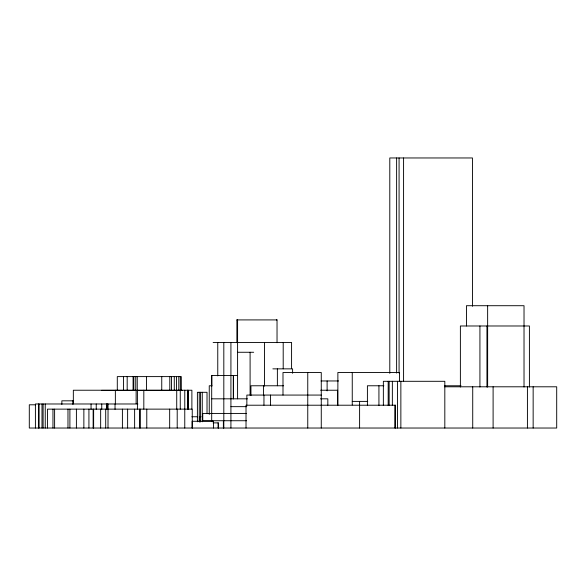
<?xml version="1.0" encoding="UTF-8"?>
<svg xmlns="http://www.w3.org/2000/svg" width="586" height="586" viewBox="0 0 586 586"><rect width="100%" height="100%" fill="white"/><g stroke="black" fill="none" stroke-linecap="round" stroke-linejoin="round"><path stroke-width="0.88" d="M236.891 342.715L236.891 319.912L277.031 319.919L277.031 342.737M213.128 342.451L291.579 342.451L291.579 368.675M237.586 352.267L253.694 352.267M272.864 368.858L292.604 368.858L292.604 373.311M237.586 375.545L211.693 375.545L211.693 421.642M321.04 380.959L338.627 380.959M211.964 385.771L209.253 385.771L209.253 414.456M283.646 385.771L250.947 385.771L250.947 395.631M383.852 385.771L367.407 385.771L367.407 405.549M444.554 385.771L461.043 385.771M444.554 386.797L556.7 386.797L556.7 428.029L29.3 428.029L29.3 404.801L35.563 404.801M320.652 390.232L337.631 390.232L337.631 405.534M101.503 390.349L182.107 390.349M321.267 395.067L246.853 395.067L246.853 405.212M211.693 398.824L247.417 398.824M320.513 398.824L327.83 398.824L327.83 405.212M73.199 400.824L61.86 400.824L61.86 404.45M352.252 401.395L367.737 401.395M137.9 403.981L35.409 403.981L35.409 428.029M395.338 405.212L395.338 428.029L395.396 405.212L246.017 405.212L246.017 428.029M230.921 406.655L246.779 406.655M246.633 413.43L202.763 413.43L202.763 420.733L246.633 420.733M191.871 416.756L197.68 416.756M201.064 416.756L199.416 416.756L199.416 421.964M213.04 422.88L218.453 422.88L218.453 428.029M276.387 319.912L277.031 319.919M236.891 319.912L237.586 319.919L237.586 398.824M533.15 386.797L533.15 428.029M529.414 387.031L529.414 325.984L460.384 325.984L460.384 387.031M527.422 386.797L527.422 428.029M524.023 387.031L524.023 305.709L466.441 305.709L466.441 325.984M493.104 386.797L493.104 428.029M487.64 305.709L487.64 387.031M486.951 325.984L486.951 387.031M479.927 325.984L479.927 387.031M472.726 386.797L472.726 428.029M472.455 306.273L472.455 157.964L389.793 157.964L389.793 373.377M444.818 428.029L444.818 381.303L383.361 381.303L383.361 405.563M403.578 157.964L403.578 381.34M400.861 381.303L400.861 428.029M399.44 381.523L399.44 372.484L337.873 372.484L337.873 405.27M399.073 157.964L399.073 373.099M397.44 381.303L397.44 428.029M396.619 157.964L396.619 373.099M394.971 405.212L394.971 428.029M392.356 381.303L392.356 405.563M389.141 381.303L389.141 405.563M388.188 381.303L388.188 405.563M378.93 385.771L378.93 405.549M359.592 401.395L359.592 404.948M359.599 405.212L359.599 428.029M352.252 372.484L352.252 404.948M327.113 380.959L327.113 390.913M321.267 428.029L321.267 372.52L282.994 372.52L282.994 395.067M307.76 372.52L307.76 428.029M283.199 342.451L283.199 368.836M277.376 368.858L277.376 385.771M270.534 395.067L270.534 405.212M264.484 342.451L264.484 386.13M263.956 395.067L263.956 405.212M263.568 385.771L263.568 395.631M250.097 352.267L250.097 395.176M233.396 375.545L233.396 398.824M233.331 375.545L233.331 398.824M230.921 342.451L230.921 428.029M223.815 342.451L223.815 428.029M223.383 420.733L223.383 428.029M218.073 422.88L218.087 428.029M217.765 342.451L217.765 375.904M213.443 428.029L213.443 421.268L192.164 421.268L192.164 428.029M211.795 375.545L211.795 386.291M207.019 413.738L207.019 392.298L197.394 392.298L197.394 421.781M202.258 392.298L202.258 421.781M200.559 392.298L200.559 421.964M199.255 392.298L199.255 421.781M192.245 428.029L192.245 409.131L47.451 409.131L47.451 428.029M191.886 409.131L191.886 390.232L137.417 390.232L137.417 409.131M188.414 390.232L188.414 409.131M187.762 390.232L187.762 409.131M187.681 390.232L187.681 409.131M184.773 390.232L184.766 428.029M181.316 390.349L181.286 376.608L117.295 376.608L117.295 390.349M180.305 376.608L180.305 390.349M180.261 390.232L180.261 409.131M178.789 376.608L178.789 390.349M177.206 409.131L177.206 428.029M176.723 390.232L176.723 409.131M176.525 376.608L176.525 390.349M174.276 376.608L174.276 390.349M171.5 376.608L171.5 390.349M169.801 376.608L169.801 390.349M169.669 409.131L169.669 428.029M161.751 376.608L161.751 390.349M146.778 409.131L146.778 428.029M146.456 376.608L146.456 390.349M143.819 390.232L143.819 409.131M140.281 409.131L140.281 428.029M139.636 409.131L139.636 428.029M137.249 376.608L137.249 390.349M136.135 403.732L136.135 390.232L73.338 390.232L73.338 403.732M135.74 376.608L135.74 390.349M134.626 409.131L134.626 428.029M133.82 376.608L133.82 390.349M133.088 376.608L133.088 390.349M127.623 409.131L127.623 428.029M127.184 376.608L127.184 390.349M123.478 376.608L123.478 390.349M122.401 409.131L122.401 428.029M115.361 390.232L115.361 403.732M115.039 403.981L115.039 409.328M108.058 403.981L108 428.029M107.333 403.981L107.333 409.328M106.813 403.981L106.813 409.328M106.769 403.981L106.769 409.328M105.7 409.131L105.7 428.029M101.744 403.981L101.744 409.328M100.653 409.131L100.653 428.029M96.236 403.981L96.236 409.328M93.635 409.131L93.635 428.029M93.145 409.131L93.145 428.029M91.057 403.981L91.057 409.328M88.926 409.131L88.926 428.029M83.864 409.131L83.864 428.029M76.4 409.131L76.4 428.029M72.898 400.824L72.898 404.45M69.895 409.131L69.895 428.029M67.976 409.131L67.976 428.029M54.608 409.131L54.608 428.029M52.96 409.131L52.96 428.029M45.247 403.981L45.247 428.029M43.108 403.981L43.108 428.029M41.994 403.981L41.994 428.029M39.05 403.981L39.05 428.029M38.61 403.981L38.61 428.029"/></g></svg>
